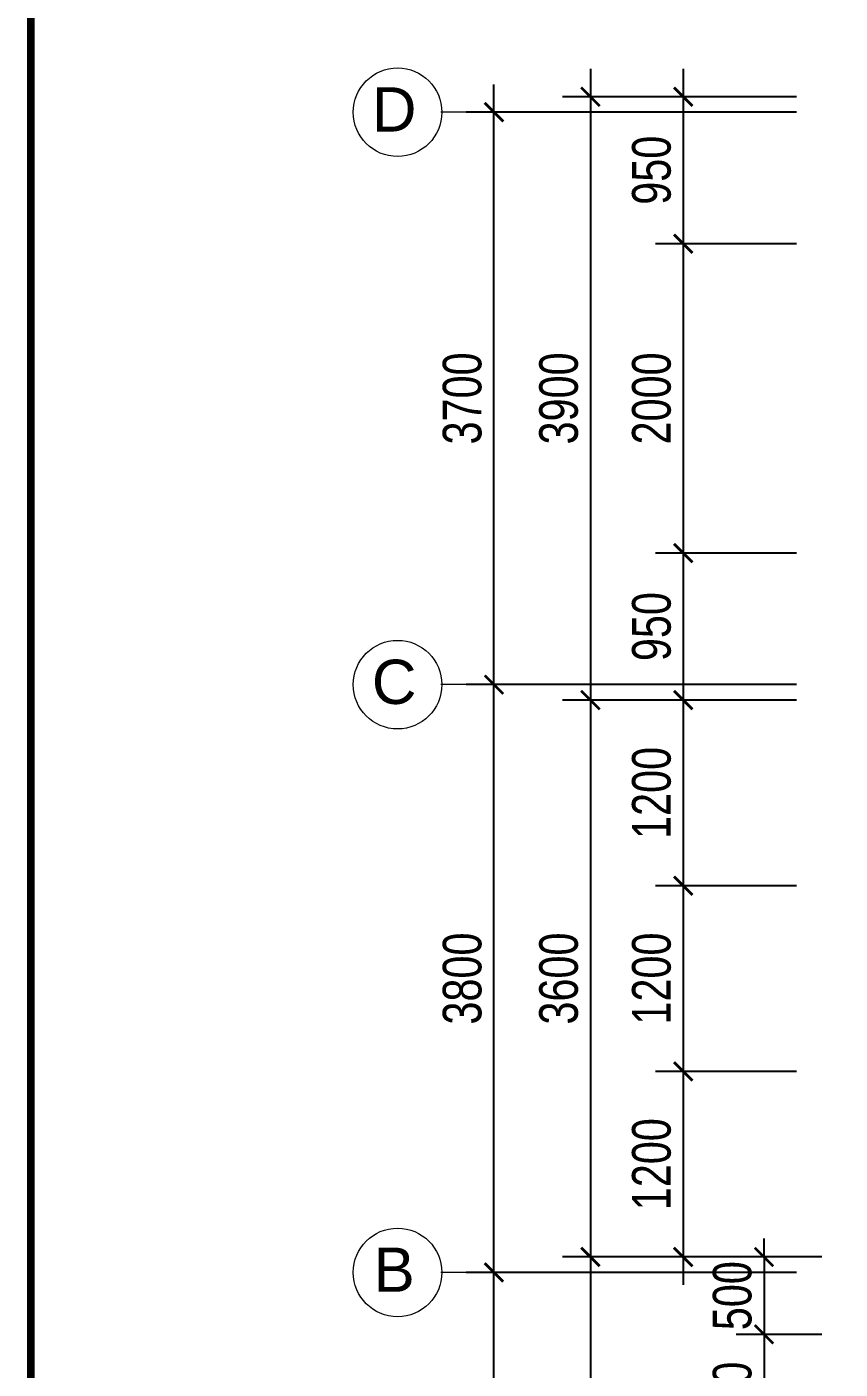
# Model space of a CAD drawing. Header units: millimetres. Extents: x 33748 to 451939, y -263262 to 62681.
# Drawn here: x 204784 to 210041, y -181150 to -172472 of the extents above; entities that cross this region are included whole.
import ezdxf
from ezdxf.enums import TextEntityAlignment as Align

# ---------------------------------------------------------------- set-up
doc = ezdxf.new("R2010")
doc.units = ezdxf.units.MM
doc.header["$PDMODE"] = 98
doc.linetypes.add('CENTER', pattern=[50.8, 31.75, -6.35, 6.35, -6.35])
doc.linetypes.add('HIDDEN', pattern=[0.375, 0.25, -0.125])
doc.layers.get('Defpoints').update_dxf_attribs({"color": 202, "lineweight": 13})
for name, color, linetype, lineweight in [('-CENTER', 143, 'CENTER', 13), ('-KH', 143, 'Continuous', 13), ('-RANH GIOI KHU DAT', 12, 'CENTER', 18), ('-TEXT', 7, 'Continuous', 15)]:
    doc.layers.add(name, color=color, linetype=linetype, lineweight=lineweight)
doc.layers.add('-HATCH CONCRETE', color=54, linetype='Continuous')
doc.layers.add('12. NET DIM', color=9, linetype='Continuous')
doc.styles.add('1', font='arial.ttf')
doc.styles.add('AVANH', font='', dxfattribs={"width": 0.8})
doc.styles.get('AVANH').set_extended_font_data('.VnAvantH')
doc.dimstyles.new('C_100A3', dxfattribs={"dimscale": 100, "dimtxt": 2.5, "dimasz": 1.2, "dimexe": 1.8, "dimexo": 0, "dimgap": 0.75, "dimtad": 1, "dimdec": 0, "dimzin": 0, "dimdsep": 46, "dimtxsty": 'AVANH', "dimblk": 'ARCHTICK', "dimcen": 0, "dimdle": 1.8, "dimclrd": 256, "dimclre": 256, "dimclrt": 7, "dimadec": 0, "dimazin": 0, "dimtfac": 0.0001, "dimtdec": 0, "dimtix": 1, "dimtmove": 2, "dimatfit": 3, "dimldrblk": 'ARCHTICK', "dimfxl": 1.8, "dimtolj": 1, "dimtzin": 0, "dimarcsym": 0})

# ---------------------------------------------------------------- blocks, each defined once
blk = doc.blocks.new('_ARCHTICK')
at = {"const_width": 0.15}
blk.add_lwpolyline([(-0.5, -0.5), (0.5, 0.5)], dxfattribs=at)
blk = doc.blocks.new('*D883')
at = {"layer": '12. NET DIM', "lineweight": -2, "transparency": 16777216}
for p, q in [((208427.1, -172744.3), (208427.1, -177004.6)), ((209759.3, -172924.3), (208247.1, -172924.3)), ((209759.3, -176824.6), (208247.1, -176824.6))]:
    blk.add_line(p, q, dxfattribs=at)
at = {"layer": 'Defpoints', "color": 0, "transparency": 16777216}
for p in [(209759.3, -172924.3), (208427.1, -176824.6), (209759.3, -176824.6)]:
    blk.add_point(p, dxfattribs=at)
at = {"layer": '12. NET DIM', "lineweight": -2, "transparency": 16777216, "xscale": 120, "yscale": 120, "zscale": 120}
for p, rotation in [((208427.1, -172924.3), 90), ((208427.1, -176824.6), 270)]:
    blk.add_blockref('_ARCHTICK', p, dxfattribs=dict(at, rotation=rotation))
at = {"layer": '12. NET DIM', "color": 7, "transparency": 16777216, "insert": (208222.8, -174874.5), "char_height": 250, "attachment_point": 5, "rotation": 90, "style": 'AVANH'}
blk.add_mtext('\\A1;3900', dxfattribs=at)
blk = doc.blocks.new('*D884')
at = {"layer": '12. NET DIM', "lineweight": -2, "transparency": 16777216}
for p, q in [((208427.1, -176644.6), (208427.1, -180604.6)), ((209759.3, -176824.6), (208247.1, -176824.6)), ((209759.3, -180424.6), (208247.1, -180424.6))]:
    blk.add_line(p, q, dxfattribs=at)
at = {"layer": 'Defpoints', "color": 0, "transparency": 16777216}
for p in [(209759.3, -176824.6), (208427.1, -180424.6), (209759.3, -180424.6)]:
    blk.add_point(p, dxfattribs=at)
at = {"layer": '12. NET DIM', "lineweight": -2, "transparency": 16777216, "xscale": 120, "yscale": 120, "zscale": 120}
for p, rotation in [((208427.1, -176824.6), 90), ((208427.1, -180424.6), 270)]:
    blk.add_blockref('_ARCHTICK', p, dxfattribs=dict(at, rotation=rotation))
at = {"layer": '12. NET DIM', "color": 7, "transparency": 16777216, "insert": (208222.8, -178624.6), "char_height": 250, "attachment_point": 5, "rotation": 90, "style": 'AVANH'}
blk.add_mtext('\\A1;3600', dxfattribs=at)
blk = doc.blocks.new('*D885')
at = {"layer": '12. NET DIM', "lineweight": -2, "transparency": 16777216}
for p, q in [((208427.1, -180244.6), (208427.1, -185204.6)), ((209759.3, -180424.6), (208247.1, -180424.6)), ((209759.3, -185024.6), (208247.1, -185024.6))]:
    blk.add_line(p, q, dxfattribs=at)
at = {"layer": 'Defpoints', "color": 0, "transparency": 16777216}
for p in [(209759.3, -180424.6), (208427.1, -185024.6), (209759.3, -185024.6)]:
    blk.add_point(p, dxfattribs=at)
at = {"layer": '12. NET DIM', "lineweight": -2, "transparency": 16777216, "xscale": 120, "yscale": 120, "zscale": 120}
for p, rotation in [((208427.1, -180424.6), 90), ((208427.1, -185024.6), 270)]:
    blk.add_blockref('_ARCHTICK', p, dxfattribs=dict(at, rotation=rotation))
at = {"layer": '12. NET DIM', "color": 7, "transparency": 16777216, "insert": (208222.8, -182724.6), "char_height": 250, "attachment_point": 5, "rotation": 90, "style": 'AVANH'}
blk.add_mtext('\\A1;4600', dxfattribs=at)
blk = doc.blocks.new('*D909')
at = {"layer": '12. NET DIM', "lineweight": -2, "transparency": 16777216}
for p, q in [((207803.6, -185104.6), (207803.6, -180344.6)), ((209759.3, -180524.6), (207623.6, -180524.6)), ((209759.3, -184924.6), (207623.6, -184924.6))]:
    blk.add_line(p, q, dxfattribs=at)
at = {"layer": 'Defpoints', "color": 0, "transparency": 16777216}
for p in [(207803.6, -180524.6), (209759.3, -180524.6), (209759.3, -184924.6)]:
    blk.add_point(p, dxfattribs=at)
at = {"layer": '12. NET DIM', "lineweight": -2, "transparency": 16777216, "xscale": 120, "yscale": 120, "zscale": 120}
for p, rotation in [((207803.6, -180524.6), 90), ((207803.6, -184924.6), 270)]:
    blk.add_blockref('_ARCHTICK', p, dxfattribs=dict(at, rotation=rotation))
at = {"layer": '12. NET DIM', "color": 7, "transparency": 16777216, "insert": (207599.3, -182724.6), "char_height": 250, "attachment_point": 5, "rotation": 90, "style": 'AVANH'}
blk.add_mtext('\\A1;4400', dxfattribs=at)
blk = doc.blocks.new('*D910')
at = {"layer": '12. NET DIM', "lineweight": -2, "transparency": 16777216}
for p, q in [((207803.6, -180704.6), (207803.6, -176544.6)), ((209759.3, -176724.6), (207623.6, -176724.6)), ((209759.3, -180524.6), (207623.6, -180524.6))]:
    blk.add_line(p, q, dxfattribs=at)
at = {"layer": 'Defpoints', "color": 0, "transparency": 16777216}
for p in [(207803.6, -176724.6), (209759.3, -176724.6), (209759.3, -180524.6)]:
    blk.add_point(p, dxfattribs=at)
at = {"layer": '12. NET DIM', "lineweight": -2, "transparency": 16777216, "xscale": 120, "yscale": 120, "zscale": 120}
for p, rotation in [((207803.6, -176724.6), 90), ((207803.6, -180524.6), 270)]:
    blk.add_blockref('_ARCHTICK', p, dxfattribs=dict(at, rotation=rotation))
at = {"layer": '12. NET DIM', "color": 7, "transparency": 16777216, "insert": (207599.3, -178624.6), "char_height": 250, "attachment_point": 5, "rotation": 90, "style": 'AVANH'}
blk.add_mtext('\\A1;3800', dxfattribs=at)
blk = doc.blocks.new('*D911')
at = {"layer": '12. NET DIM', "lineweight": -2, "transparency": 16777216}
for p, q in [((207803.6, -176904.6), (207803.6, -172844.3)), ((209759.3, -173024.3), (207623.6, -173024.3)), ((209759.3, -176724.6), (207623.6, -176724.6))]:
    blk.add_line(p, q, dxfattribs=at)
at = {"layer": 'Defpoints', "color": 0, "transparency": 16777216}
for p in [(207803.6, -173024.3), (209759.3, -173024.3), (209759.3, -176724.6)]:
    blk.add_point(p, dxfattribs=at)
at = {"layer": '12. NET DIM', "lineweight": -2, "transparency": 16777216, "xscale": 120, "yscale": 120, "zscale": 120}
for p, rotation in [((207803.6, -173024.3), 90), ((207803.6, -176724.6), 270)]:
    blk.add_blockref('_ARCHTICK', p, dxfattribs=dict(at, rotation=rotation))
at = {"layer": '12. NET DIM', "color": 7, "transparency": 16777216, "insert": (207599.3, -174874.5), "char_height": 250, "attachment_point": 5, "rotation": 90, "style": 'AVANH'}
blk.add_mtext('\\A1;3700', dxfattribs=at)
blk = doc.blocks.new('*D975')
at = {"layer": '12. NET DIM', "lineweight": -2, "transparency": 16777216}
for p, q in [((209027.1, -172744.3), (209027.1, -174054.5)), ((209759.3, -172924.3), (208847.1, -172924.3)), ((209759.3, -173874.5), (208847.1, -173874.5))]:
    blk.add_line(p, q, dxfattribs=at)
at = {"layer": 'Defpoints', "color": 0, "transparency": 16777216}
for p in [(209759.3, -172924.3), (209027.1, -173874.5), (209759.3, -173874.5)]:
    blk.add_point(p, dxfattribs=at)
at = {"layer": '12. NET DIM', "lineweight": -2, "transparency": 16777216, "xscale": 120, "yscale": 120, "zscale": 120}
for p, rotation in [((209027.1, -172924.3), 90), ((209027.1, -173874.5), 270)]:
    blk.add_blockref('_ARCHTICK', p, dxfattribs=dict(at, rotation=rotation))
at = {"layer": '12. NET DIM', "color": 7, "transparency": 16777216, "insert": (208822.8, -173399.4), "char_height": 250, "attachment_point": 5, "rotation": 90, "style": 'AVANH'}
blk.add_mtext('\\A1;950', dxfattribs=at)
blk = doc.blocks.new('*D976')
at = {"layer": '12. NET DIM', "lineweight": -2, "transparency": 16777216}
for p, q in [((209027.1, -173694.5), (209027.1, -176054.5)), ((209759.3, -173874.5), (208847.1, -173874.5)), ((209759.3, -175874.5), (208847.1, -175874.5))]:
    blk.add_line(p, q, dxfattribs=at)
at = {"layer": 'Defpoints', "color": 0, "transparency": 16777216}
for p in [(209759.3, -173874.5), (209027.1, -175874.5), (209759.3, -175874.5)]:
    blk.add_point(p, dxfattribs=at)
at = {"layer": '12. NET DIM', "lineweight": -2, "transparency": 16777216, "xscale": 120, "yscale": 120, "zscale": 120}
for p, rotation in [((209027.1, -173874.5), 90), ((209027.1, -175874.5), 270)]:
    blk.add_blockref('_ARCHTICK', p, dxfattribs=dict(at, rotation=rotation))
at = {"layer": '12. NET DIM', "color": 7, "transparency": 16777216, "insert": (208822.8, -174874.5), "char_height": 250, "attachment_point": 5, "rotation": 90, "style": 'AVANH'}
blk.add_mtext('\\A1;2000', dxfattribs=at)
blk = doc.blocks.new('*D977')
at = {"layer": '12. NET DIM', "lineweight": -2, "transparency": 16777216}
for p, q in [((209027.1, -175694.5), (209027.1, -177004.6)), ((209759.3, -175874.5), (208847.1, -175874.5)), ((209759.3, -176824.6), (208847.1, -176824.6))]:
    blk.add_line(p, q, dxfattribs=at)
at = {"layer": 'Defpoints', "color": 0, "transparency": 16777216}
for p in [(209759.3, -175874.5), (209027.1, -176824.6), (209759.3, -176824.6)]:
    blk.add_point(p, dxfattribs=at)
at = {"layer": '12. NET DIM', "lineweight": -2, "transparency": 16777216, "xscale": 120, "yscale": 120, "zscale": 120}
for p, rotation in [((209027.1, -175874.5), 90), ((209027.1, -176824.6), 270)]:
    blk.add_blockref('_ARCHTICK', p, dxfattribs=dict(at, rotation=rotation))
at = {"layer": '12. NET DIM', "color": 7, "transparency": 16777216, "insert": (208822.8, -176349.5), "char_height": 250, "attachment_point": 5, "rotation": 90, "style": 'AVANH'}
blk.add_mtext('\\A1;950', dxfattribs=at)
blk = doc.blocks.new('*D978')
at = {"layer": '12. NET DIM', "lineweight": -2, "transparency": 16777216}
for p, q in [((209027.1, -176644.6), (209027.1, -178204.6)), ((209759.3, -176824.6), (208847.1, -176824.6)), ((209759.3, -178024.6), (208847.1, -178024.6))]:
    blk.add_line(p, q, dxfattribs=at)
at = {"layer": 'Defpoints', "color": 0, "transparency": 16777216}
for p in [(209759.3, -176824.6), (209027.1, -178024.6), (209759.3, -178024.6)]:
    blk.add_point(p, dxfattribs=at)
at = {"layer": '12. NET DIM', "lineweight": -2, "transparency": 16777216, "xscale": 120, "yscale": 120, "zscale": 120}
for p, rotation in [((209027.1, -176824.6), 90), ((209027.1, -178024.6), 270)]:
    blk.add_blockref('_ARCHTICK', p, dxfattribs=dict(at, rotation=rotation))
at = {"layer": '12. NET DIM', "color": 7, "transparency": 16777216, "insert": (208822.8, -177424.6), "char_height": 250, "attachment_point": 5, "rotation": 90, "style": 'AVANH'}
blk.add_mtext('\\A1;1200', dxfattribs=at)
blk = doc.blocks.new('*D979')
at = {"layer": '12. NET DIM', "lineweight": -2, "transparency": 16777216}
for p, q in [((209027.1, -177844.6), (209027.1, -179404.6)), ((209759.3, -178024.6), (208847.1, -178024.6)), ((209759.3, -179224.6), (208847.1, -179224.6))]:
    blk.add_line(p, q, dxfattribs=at)
at = {"layer": 'Defpoints', "color": 0, "transparency": 16777216}
for p in [(209759.3, -178024.6), (209027.1, -179224.6), (209759.3, -179224.6)]:
    blk.add_point(p, dxfattribs=at)
at = {"layer": '12. NET DIM', "lineweight": -2, "transparency": 16777216, "xscale": 120, "yscale": 120, "zscale": 120}
for p, rotation in [((209027.1, -178024.6), 90), ((209027.1, -179224.6), 270)]:
    blk.add_blockref('_ARCHTICK', p, dxfattribs=dict(at, rotation=rotation))
at = {"layer": '12. NET DIM', "color": 7, "transparency": 16777216, "insert": (208822.8, -178624.6), "char_height": 250, "attachment_point": 5, "rotation": 90, "style": 'AVANH'}
blk.add_mtext('\\A1;1200', dxfattribs=at)
blk = doc.blocks.new('*D980')
at = {"layer": '12. NET DIM', "lineweight": -2, "transparency": 16777216}
for p, q in [((209027.1, -179044.6), (209027.1, -180604.6)), ((209759.3, -179224.6), (208847.1, -179224.6)), ((209759.3, -180424.6), (208847.1, -180424.6))]:
    blk.add_line(p, q, dxfattribs=at)
at = {"layer": 'Defpoints', "color": 0, "transparency": 16777216}
for p in [(209759.3, -179224.6), (209027.1, -180424.6), (209759.3, -180424.6)]:
    blk.add_point(p, dxfattribs=at)
at = {"layer": '12. NET DIM', "lineweight": -2, "transparency": 16777216, "xscale": 120, "yscale": 120, "zscale": 120}
for p, rotation in [((209027.1, -179224.6), 90), ((209027.1, -180424.6), 270)]:
    blk.add_blockref('_ARCHTICK', p, dxfattribs=dict(at, rotation=rotation))
at = {"layer": '12. NET DIM', "color": 7, "transparency": 16777216, "insert": (208822.8, -179824.6), "char_height": 250, "attachment_point": 5, "rotation": 90, "style": 'AVANH'}
blk.add_mtext('\\A1;1200', dxfattribs=at)
blk = doc.blocks.new('*D1065')
at = {"layer": '-HATCH CONCRETE', "lineweight": -2, "transparency": 16777216}
for p, q in [((209549.3, -180424.6), (209549.3, -180304.6)), ((209923.9, -180424.6), (209369.3, -180424.6)), ((209549.3, -180424.6), (209549.3, -180924.6)), ((209923.9, -180924.6), (209369.3, -180924.6)), ((209549.3, -180924.6), (209549.3, -181044.6))]:
    blk.add_line(p, q, dxfattribs=at)
at = {"layer": 'Defpoints', "color": 0, "transparency": 16777216}
for p in [(209923.9, -180424.6), (209549.3, -180924.6), (209923.9, -180924.6)]:
    blk.add_point(p, dxfattribs=at)
at = {"layer": '-HATCH CONCRETE', "lineweight": -2, "transparency": 16777216, "xscale": 120, "yscale": 120, "zscale": 120}
for p, rotation in [((209549.3, -180424.6), 270), ((209549.3, -180924.6), 90)]:
    blk.add_blockref('_ARCHTICK', p, dxfattribs=dict(at, rotation=rotation))
at = {"layer": '-HATCH CONCRETE', "color": 7, "transparency": 16777216, "insert": (209345, -180674.6), "char_height": 250, "attachment_point": 5, "rotation": 90, "style": 'AVANH'}
blk.add_mtext('\\A1;500', dxfattribs=at)
blk = doc.blocks.new('ARCHTICK')
at = {"color": 0, "linetype": 'ByBlock', "const_width": 0.15}
blk.add_lwpolyline([(-0.5, -0.5), (0.5, 0.5)], dxfattribs=at)
blk = doc.blocks.new('*D1066')
at = {"layer": '-HATCH CONCRETE', "lineweight": -2, "transparency": 16777216}
for p, q in [((209549.3, -180744.6), (209549.3, -181904.6)), ((209923.9, -180924.6), (209369.3, -180924.6)), ((209923.9, -181724.6), (209369.3, -181724.6))]:
    blk.add_line(p, q, dxfattribs=at)
at = {"layer": 'Defpoints', "color": 0, "transparency": 16777216}
for p in [(209923.9, -180924.6), (209549.3, -181724.6), (209923.9, -181724.6)]:
    blk.add_point(p, dxfattribs=at)
at = {"layer": '-HATCH CONCRETE', "lineweight": -2, "transparency": 16777216, "xscale": 120, "yscale": 120, "zscale": 120}
for p, rotation in [((209549.3, -180924.6), 90), ((209549.3, -181724.6), 270)]:
    blk.add_blockref('_ARCHTICK', p, dxfattribs=dict(at, rotation=rotation))
at = {"layer": '-HATCH CONCRETE', "color": 7, "transparency": 16777216, "insert": (209345, -181324.6), "char_height": 250, "attachment_point": 5, "rotation": 90, "style": 'AVANH'}
blk.add_mtext('\\A1;800', dxfattribs=at)

msp = doc.modelspace()

# ---------------------------------------------------------------- linework, layer by layer
at = {"layer": '-CENTER', "ltscale": 0.1}
for p, q in [((209747.4, -173024.3), (207460.2, -173024.3)), ((209747.4, -176724.6), (207460.2, -176724.6)), ((209747.4, -180524.6), (207460.2, -180524.6))]:
    msp.add_line(p, q, dxfattribs=at)
at = {"layer": '-KH'}
for centre in [(207180.4, -173024.3), (207180.4, -176724.6), (207180.4, -180524.6)]:
    msp.add_circle(centre, 286.3, dxfattribs=at)
at = {"layer": '-RANH GIOI KHU DAT', "linetype": 'HIDDEN', "ltscale": 10, "const_width": 50}
msp.add_lwpolyline([(223809.1, -170924.3), (204809.1, -170924.3), (204809.1, -185924.3), (209809.1, -190924.3), (223809.1, -190924.3)], close=True, dxfattribs=at)

# ---------------------------------------------------------------- texts
at = {"layer": '-TEXT', "color": 2, "style": '1'}
for s, p in [('D', (207158.6, -173006.2)), ('C', (207158.6, -176706.5)), ('B', (207158.6, -180506.5))]:
    msp.add_text(s, height=286.3, dxfattribs=at).set_placement(p, align=Align.MIDDLE_CENTER)

# ---------------------------------------------------------------- dimensions: what is measured, and where the dimension line sits
at = {"layer": '-HATCH CONCRETE'}
for base, p1, p2, picture, middle in [((209549.3, -180924.6), (209923.9, -180424.6), (209923.9, -180924.6), '*D1065', (209345, -180674.6)), ((209549.3, -181724.6), (209923.9, -180924.6), (209923.9, -181724.6), '*D1066', (209345, -181324.6))]:
    dim = msp.add_linear_dim(base=base, p1=p1, p2=p2, angle=90, dimstyle='C_100A3', override={"dimldrblk": 'ARCHTICK'}, dxfattribs=at)
    dim.commit()
    dim.dimension.update_dxf_attribs({"geometry": picture, "text_midpoint": middle})
at = {"layer": '12. NET DIM'}
for base, p1, p2, picture, middle in [((208427.1, -176824.6), (209759.3, -172924.3), (209759.3, -176824.6), '*D883', (208222.8, -174874.5)), ((209027.1, -173874.5), (209759.3, -172924.3), (209759.3, -173874.5), '*D975', (208822.8, -173399.4)), ((207803.6, -173024.3), (209759.3, -176724.6), (209759.3, -173024.3), '*D911', (207599.3, -174874.5)), ((209027.1, -175874.5), (209759.3, -173874.5), (209759.3, -175874.5), '*D976', (208822.8, -174874.5)), ((209027.1, -176824.6), (209759.3, -175874.5), (209759.3, -176824.6), '*D977', (208822.8, -176349.5)), ((207803.6, -176724.6), (209759.3, -180524.6), (209759.3, -176724.6), '*D910', (207599.3, -178624.6)), ((208427.1, -180424.6), (209759.3, -176824.6), (209759.3, -180424.6), '*D884', (208222.8, -178624.6)), ((209027.1, -178024.6), (209759.3, -176824.6), (209759.3, -178024.6), '*D978', (208822.8, -177424.6)), ((209027.1, -179224.6), (209759.3, -178024.6), (209759.3, -179224.6), '*D979', (208822.8, -178624.6)), ((209027.1, -180424.6), (209759.3, -179224.6), (209759.3, -180424.6), '*D980', (208822.8, -179824.6)), ((208427.1, -185024.6), (209759.3, -180424.6), (209759.3, -185024.6), '*D885', (208222.8, -182724.6)), ((207803.6, -180524.6), (209759.3, -184924.6), (209759.3, -180524.6), '*D909', (207599.3, -182724.6))]:
    dim = msp.add_linear_dim(base=base, p1=p1, p2=p2, angle=90, dimstyle='C_100A3', dxfattribs=at)
    dim.commit()
    dim.dimension.update_dxf_attribs({"geometry": picture, "text_midpoint": middle})

doc.saveas('drawing.dxf')
